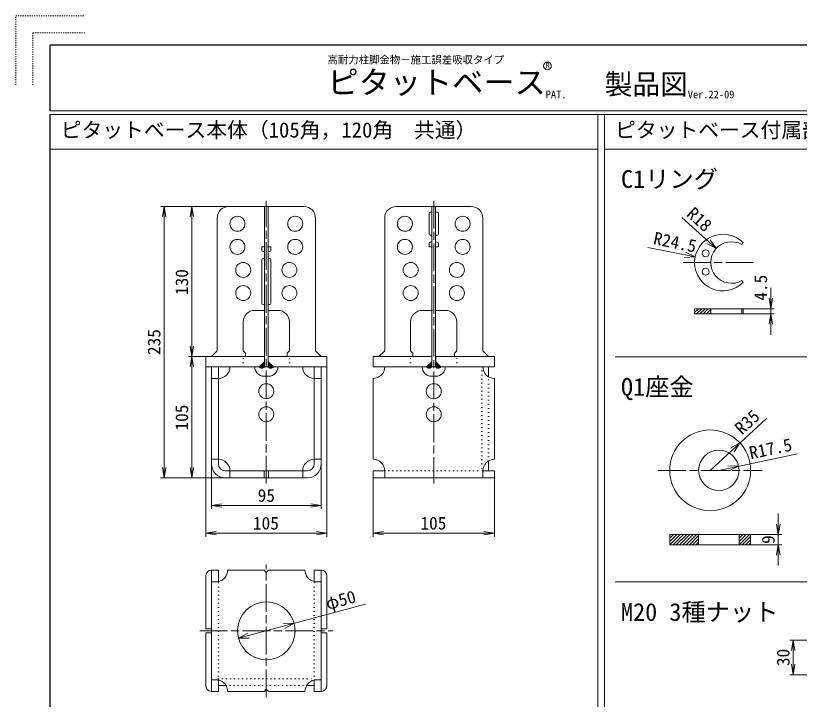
# Model space of a CAD drawing. Units: millimetres at full size, sheet at 1:2. Extents: x -630 to 630, y -446 to 446.
# Drawn here: x -630 to 49, y -147 to 446 of the extents above; entities that cross this region are included whole.
import ezdxf
from ezdxf.enums import TextEntityAlignment as Align

# ---------------------------------------------------------------- set-up
doc = ezdxf.new("R2010")
doc.units = ezdxf.units.MM
doc.header["$LTSCALE"] = 2
for name, pattern in [('CHAIN', [18.5, 12, -1.5, 3.5, -1.5]), ('DOTTED', [1.75, 0.25, -1.5]), ('USER1', [1, 0.5, -0.5])]:
    doc.linetypes.add(name, pattern=pattern)
for name, color, linetype, lineweight in [('0-0_レイヤ14', 7, 'Continuous', 13), ('0-1_レイヤ15', 3, 'USER1', 18), ('0-2_レイヤ0', 2, 'Continuous', 25)]:
    doc.layers.add(name, color=color, linetype=linetype, lineweight=lineweight)
doc.styles.add('ＭＳ ゴシック', font='')
doc.styles.get('ＭＳ ゴシック').set_extended_font_data('MS Gothic')

msp = doc.modelspace()

# ---------------------------------------------------------------- linework, layer by layer
at = {"layer": '0-0_レイヤ14', "lineweight": 18}
for p, q in [((-126, -168), (-126, 360)), ((-120, -168), (-120, 360)), ((-600, 330), (-126, 330)), ((-120, 330), (600, 330)), ((240, 150), (-111, 150)), ((240, -45), (-111, -45))]:
    msp.add_line(p, q, dxfattribs=at)
msp.add_circle((-169.5, 402), 3.354, dxfattribs=at)
at = {"layer": '0-1_レイヤ15'}
for p, q in [((-615, 430.5), (-570, 430.5)), ((-615, 385.5), (-615, 430.5))]:
    msp.add_line(p, q, dxfattribs=at)
at = {"layer": '0-1_レイヤ15', "color": 2, "linetype": 'Continuous', "lineweight": 25}
for p, q in [((600, 420), (-600, 420)), ((-600, 363), (-600, 420)), ((-600, -420), (-600, 360))]:
    msp.add_line(p, q, dxfattribs=at)
at = {"layer": '0-1_レイヤ15', "color": 2, "linetype": 'Continuous'}
for p, q in [((600, 363), (-600, 363)), ((600, 360), (-600, 360))]:
    msp.add_line(p, q, dxfattribs=at)
at = {"layer": '0-1_レイヤ15'}
msp.add_lwpolyline([(-630, 385.5), (-630, 445.5), (-570, 445.5)], dxfattribs=at)
at = {"layer": '0-2_レイヤ0', "color": 4, "linetype": 'CHAIN', "lineweight": 18}
for p, q in [((-412.958, 40.248), (-412.958, 285.248)), ((-267.958, 285.248), (-267.958, 40.248)), ((-52.069, 231.698), (9.868, 231.698)), ((-73.601, 51.698), (16.399, 51.698)), ((-412.958, -144.752), (-412.958, -29.752)), ((-470.458, -87.252), (-355.458, -87.252))]:
    msp.add_line(p, q, dxfattribs=at)
at = {"layer": '0-2_レイヤ0', "color": 4, "lineweight": 13}
for p, q in [((-445.458, 280.248), (-504.458, 280.248)), ((-501.458, 280.248), (-502.958, 271.248)), ((-501.458, 280.248), (-499.958, 271.248)), ((-501.458, 45.248), (-501.458, 280.248)), ((-477.458, 280.248), (-478.958, 271.248)), ((-477.458, 280.248), (-475.958, 271.248)), ((-477.458, 280.248), (-477.458, 150.248)), ((-53.279, 270.792), (-23.417, 243.774)), ((-82.688, 244.848), (-41.584, 236.547)), ((23.868, 191.698), (22.368, 200.698)), ((23.868, 191.698), (25.368, 200.698)), ((-0.132, 191.698), (26.868, 191.698)), ((-0.132, 187.198), (26.868, 187.198)), ((23.868, 187.198), (22.368, 178.198)), ((23.868, 187.198), (25.368, 178.198)), ((-477.458, 150.248), (-478.958, 159.248)), ((-477.458, 150.248), (-475.958, 159.248)), ((-465.458, 150.248), (-480.458, 150.248)), ((-477.458, 150.248), (-478.958, 141.248)), ((-477.458, 150.248), (-475.958, 141.248)), ((-477.458, 150.248), (-477.458, 45.248)), ((-465.458, 141.248), (-465.458, -5.752)), ((-360.458, 141.248), (-360.458, -5.752)), ((-28.601, 51.698), (20.083, 96.493)), ((-21.101, 51.698), (46.889, 66.075)), ((-460.458, 57.248), (-460.458, 18.248)), ((-365.458, 57.248), (-365.458, 18.248)), ((-501.458, 45.248), (-502.958, 54.248)), ((-501.458, 45.248), (-499.958, 54.248)), ((-477.458, 45.248), (-478.958, 54.248)), ((-477.458, 45.248), (-475.958, 54.248)), ((-448.458, 45.248), (-504.458, 45.248)), ((-320.458, 45.248), (-320.458, -5.752)), ((-215.458, 45.248), (-215.458, -5.752)), ((-460.458, 21.248), (-451.458, 22.748)), ((-460.458, 21.248), (-451.458, 19.748)), ((-460.458, 21.248), (-365.458, 21.248)), ((-365.458, 21.248), (-374.458, 22.748)), ((-365.458, 21.248), (-374.458, 19.748)), ((30.399, -3.802), (28.899, 5.198)), ((30.399, -3.802), (31.899, 5.198)), ((-465.458, -2.752), (-456.458, -1.252)), ((-465.458, -2.752), (-456.458, -4.252)), ((-465.458, -2.752), (-360.458, -2.752)), ((-360.458, -2.752), (-369.458, -1.252)), ((-360.458, -2.752), (-369.458, -4.252)), ((-320.458, -2.752), (-311.458, -1.252)), ((-320.458, -2.752), (-311.458, -4.252)), ((-320.458, -2.752), (-215.458, -2.752)), ((-215.458, -2.752), (-224.458, -1.252)), ((-215.458, -2.752), (-224.458, -4.252)), ((6.399, -3.802), (33.399, -3.802)), ((6.399, -12.802), (33.399, -12.802)), ((30.399, -12.802), (28.899, -21.802)), ((30.399, -12.802), (31.899, -21.802)), ((-437.106, -93.722), (-327.08, -64.241)), ((63.989, -95.302), (40.329, -95.302)), ((43.329, -95.302), (41.829, -104.302)), ((43.329, -95.302), (44.829, -104.302)), ((43.329, -95.302), (43.329, -125.302)), ((43.329, -125.302), (41.829, -116.302)), ((43.329, -125.302), (44.829, -116.302)), ((63.989, -125.302), (40.329, -125.302))]:
    msp.add_line(p, q, dxfattribs=at)
at = {"layer": '0-2_レイヤ0', "lineweight": 18}
for p, q in [((-445.458, 280.248), (-380.458, 280.248)), ((-414.558, 141.248), (-414.558, 280.248)), ((-411.358, 141.248), (-411.358, 280.248)), ((-269.558, 280.248), (-300.458, 280.248)), ((-269.558, 141.248), (-269.558, 280.248)), ((-266.358, 141.248), (-266.358, 280.248)), ((-271.958, 256.248), (-271.958, 274.248)), ((-270.558, 275.248), (-270.958, 275.248)), ((-264.958, 275.248), (-265.358, 275.248)), ((-263.958, 256.248), (-263.958, 274.248)), ((-370.458, 155.248), (-370.458, 270.248)), ((-225.458, 155.248), (-225.458, 270.248)), ((-270.558, 255.248), (-270.958, 255.248)), ((-264.958, 255.248), (-265.358, 255.248)), ((-416.958, 242.248), (-416.958, 245.248)), ((-414.558, 245.248), (-416.958, 245.248)), ((-408.958, 245.248), (-411.358, 245.248)), ((-408.958, 242.248), (-408.958, 245.248)), ((-271.958, 248.248), (-271.958, 245.248)), ((-269.558, 245.248), (-271.958, 245.248)), ((-270.558, 249.248), (-270.958, 249.248)), ((-264.958, 249.248), (-265.358, 249.248)), ((-1.069, 247.286), (-0.132, 248.909)), ((-415.558, 241.248), (-415.958, 241.248)), ((-409.958, 241.248), (-410.358, 241.248)), ((-416.958, 234.248), (-416.958, 196.248)), ((-415.558, 235.248), (-415.958, 235.248)), ((-409.958, 235.248), (-410.358, 235.248)), ((-408.958, 234.248), (-408.958, 196.248)), ((-1.069, 216.109), (-0.132, 214.487)), ((-414.558, 190.248), (-422.958, 190.248)), ((-415.558, 195.248), (-415.958, 195.248)), ((-402.958, 190.248), (-411.358, 190.248)), ((-409.958, 195.248), (-410.358, 195.248)), ((-269.558, 190.248), (-277.958, 190.248)), ((-257.958, 190.248), (-266.358, 190.248)), ((-42.069, 191.698), (-0.132, 191.698)), ((-28.069, 191.698), (-28.069, 187.198)), ((-1.069, 191.698), (-1.069, 187.198)), ((-0.132, 191.698), (-0.132, 187.198)), ((-432.958, 155.248), (-432.958, 180.248)), ((-287.958, 155.248), (-287.958, 180.248)), ((-465.458, 150.248), (-465.458, 141.248)), ((-465.458, 150.248), (-414.558, 150.248)), ((-430.958, 153.248), (-432.958, 155.248)), ((-430.958, 150.248), (-430.958, 153.248)), ((-414.658, 145.748), (-414.658, 150.248)), ((-411.258, 145.748), (-411.258, 150.248)), ((-394.958, 150.248), (-394.958, 153.248)), ((-365.458, 150.248), (-370.458, 155.248)), ((-320.458, 141.248), (-320.458, 150.248)), ((-320.458, 150.248), (-269.558, 150.248)), ((-285.958, 153.248), (-287.958, 155.248)), ((-285.958, 150.248), (-285.958, 153.248)), ((-269.658, 145.748), (-269.658, 150.248)), ((-266.358, 150.248), (-215.458, 150.248)), ((-266.258, 145.748), (-266.258, 150.248)), ((-249.958, 150.248), (-249.958, 153.248)), ((-220.458, 150.248), (-225.458, 155.248)), ((-215.458, 141.248), (-215.458, 150.248)), ((-419.158, 141.248), (-414.658, 145.748)), ((-411.258, 145.748), (-406.758, 141.248)), ((-274.158, 141.248), (-269.658, 145.748)), ((-266.258, 145.748), (-261.758, 141.248)), ((-465.458, 141.248), (-419.158, 141.248)), ((-460.458, 57.248), (-460.458, 141.248)), ((-454.458, 141.248), (-454.458, 57.248)), ((-414.558, 141.248), (-411.358, 141.248)), ((-406.758, 141.248), (-360.458, 141.248)), ((-371.458, 57.248), (-371.458, 141.248)), ((-365.458, 57.248), (-365.458, 141.248)), ((-320.458, 141.248), (-274.158, 141.248)), ((-269.558, 141.248), (-266.358, 141.248)), ((-261.758, 141.248), (-215.458, 141.248)), ((-220.458, 132.588), (-220.458, 141.248)), ((-460.458, 131.248), (-454.458, 131.248)), ((-414.958, 133.248), (-410.958, 133.248)), ((-371.458, 131.248), (-365.458, 131.248)), ((-320.458, 131.248), (-320.458, 61.248)), ((-269.958, 133.248), (-265.958, 133.248)), ((-215.458, 131.248), (-215.458, 61.248)), ((-454.458, 61.248), (-460.458, 61.248)), ((-371.458, 61.248), (-365.458, 61.248)), ((-220.458, 51.248), (-220.458, 59.908)), ((-377.458, 51.248), (-448.458, 51.248)), ((-444.458, 51.248), (-444.458, 45.248)), ((-414.958, 51.248), (-414.958, 45.248)), ((-412.958, 51.248), (-412.958, 45.248)), ((-410.958, 51.248), (-410.958, 45.248)), ((-381.458, 51.248), (-381.458, 45.248)), ((-320.458, 51.248), (-320.458, 45.248)), ((-320.458, 51.248), (-310.458, 51.248)), ((-310.458, 51.248), (-310.458, 45.248)), ((-225.458, 51.248), (-225.458, 45.248)), ((-225.458, 51.248), (-215.458, 51.248)), ((-215.458, 51.248), (-215.458, 45.248)), ((-377.458, 45.248), (-448.458, 45.248)), ((-320.458, 45.248), (-215.458, 45.248)), ((-63.601, -3.802), (6.399, -3.802)), ((-63.601, -3.802), (-63.601, -12.802)), ((-38.601, -3.802), (-38.601, -12.802)), ((-3.601, -3.802), (-3.601, -12.802)), ((6.399, -3.802), (6.399, -12.802)), ((-63.601, -12.802), (6.399, -12.802)), ((-465.458, -85.552), (-465.458, -39.752)), ((-460.458, -139.752), (-460.458, -34.752)), ((-454.458, -34.752), (-460.458, -34.752)), ((-454.458, -44.752), (-454.458, -34.752)), ((-446.458, -34.752), (-414.958, -34.752)), ((-410.958, -34.752), (-379.458, -34.752)), ((-371.458, -34.752), (-365.458, -34.752)), ((-371.458, -44.55), (-371.458, -34.752)), ((-365.458, -139.752), (-365.458, -34.752)), ((-360.458, -85.552), (-360.458, -39.752)), ((-454.458, -44.752), (-460.458, -44.752)), ((-371.458, -44.752), (-365.458, -44.752)), ((-465.458, -85.552), (-460.458, -85.552)), ((-360.458, -85.552), (-365.458, -85.552)), ((-465.458, -134.752), (-465.458, -88.952)), ((-465.458, -88.952), (-460.458, -88.952)), ((-360.458, -88.952), (-365.458, -88.952)), ((-360.458, -134.752), (-360.458, -88.952)), ((-460.458, -129.752), (-454.458, -129.752)), ((-454.458, -139.752), (-454.458, -129.954)), ((-454.458, -134.752), (-447.798, -134.752)), ((-378.118, -134.752), (-371.458, -134.752)), ((-371.458, -129.752), (-365.458, -129.752)), ((-371.458, -139.752), (-371.458, -129.954)), ((-460.458, -139.752), (-454.458, -139.752)), ((-446.458, -139.752), (-414.958, -139.752)), ((-410.958, -139.752), (-379.458, -139.752)), ((-371.458, -139.752), (-365.458, -139.752))]:
    msp.add_line(p, q, dxfattribs=at)
at = {"layer": '0-2_レイヤ0', "linetype": 'DOTTED', "lineweight": 18}
for p, q in [((-411.358, 245.248), (-414.558, 245.248)), ((-269.558, 245.248), (-266.358, 245.248)), ((-269.558, 190.248), (-266.358, 190.248)), ((-432.958, 141.248), (-432.958, 150.248)), ((-392.958, 141.248), (-392.958, 150.248)), ((-287.958, 141.248), (-287.958, 150.248)), ((-247.958, 141.248), (-247.958, 150.248)), ((-226.458, 141.248), (-226.458, 51.248)), ((-220.458, 59.908), (-220.458, 132.588)), ((-310.458, 51.248), (-225.458, 51.248)), ((-454.458, -129.954), (-454.458, -44.752)), ((-371.458, -129.954), (-371.458, -44.55)), ((-454.458, -128.752), (-371.458, -128.752)), ((-447.798, -134.752), (-378.118, -134.752))]:
    msp.add_line(p, q, dxfattribs=at)
at = {"layer": '0-2_レイヤ0', "color": 7, "lineweight": 18}
for p, q in [((-38.726, 191.698), (-42.069, 188.355)), ((-41.554, 191.698), (-42.069, 191.183)), ((-35.898, 191.698), (-40.398, 187.198)), ((-33.069, 191.698), (-37.569, 187.198)), ((-30.241, 191.698), (-34.741, 187.198)), ((-28.069, 191.041), (-31.912, 187.198)), ((-28.069, 188.212), (-29.084, 187.198)), ((-414.558, 145.369), (-418.944, 140.983)), ((-414.558, 144.662), (-418.575, 140.645)), ((-414.558, 143.955), (-418.142, 140.371)), ((-414.558, 143.248), (-417.635, 140.171)), ((-414.558, 142.541), (-417.031, 140.068)), ((-411.331, 145.746), (-411.358, 145.719)), ((-410.94, 145.43), (-411.358, 145.012)), ((-410.586, 145.077), (-411.358, 144.305)), ((-410.233, 144.723), (-411.358, 143.598)), ((-409.879, 144.369), (-411.358, 142.891)), ((-409.526, 144.016), (-411.358, 142.184)), ((-409.172, 143.662), (-411.358, 141.477)), ((-408.819, 143.309), (-411.144, 140.983)), ((-408.465, 142.955), (-410.775, 140.645)), ((-408.111, 142.602), (-410.342, 140.371)), ((-272.614, 142.792), (-270.332, 140.51)), ((-272.26, 143.146), (-269.934, 140.819)), ((-271.907, 143.499), (-269.599, 141.192)), ((-271.553, 143.853), (-269.558, 141.857)), ((-271.2, 144.206), (-269.558, 142.564)), ((-270.846, 144.56), (-269.558, 143.271)), ((-270.493, 144.913), (-269.558, 143.979)), ((-270.139, 145.267), (-269.558, 144.686)), ((-269.785, 145.62), (-269.558, 145.393)), ((-266.358, 145.707), (-261.818, 141.167)), ((-266.358, 144.999), (-262.157, 140.798)), ((-266.358, 144.292), (-262.559, 140.493)), ((-266.358, 143.585), (-263.029, 140.256)), ((-266.358, 142.878), (-263.582, 140.103)), ((-414.558, 141.834), (-416.267, 140.125)), ((-407.758, 142.248), (-409.835, 140.171)), ((-407.404, 141.895), (-409.231, 140.068)), ((-407.051, 141.541), (-408.467, 140.125)), ((-274.028, 141.378), (-272.92, 140.27)), ((-273.675, 141.731), (-272.01, 140.066)), ((-273.321, 142.085), (-271.345, 140.109)), ((-272.967, 142.438), (-270.798, 140.269)), ((-266.358, 142.171), (-264.256, 140.069)), ((-266.358, 141.464), (-265.196, 140.302)), ((-54.601, -3.802), (-63.601, -12.802)), ((-57.429, -3.802), (-63.601, -9.974)), ((-60.258, -3.802), (-63.601, -7.145)), ((-63.086, -3.802), (-63.601, -4.317)), ((-51.772, -3.802), (-60.772, -12.802)), ((-48.944, -3.802), (-57.944, -12.802)), ((-46.115, -3.802), (-55.115, -12.802)), ((-43.287, -3.802), (-52.287, -12.802)), ((-40.459, -3.802), (-49.459, -12.802)), ((-38.601, -4.773), (-46.63, -12.802)), ((5.399, -3.802), (-3.601, -12.802)), ((2.571, -3.802), (-3.601, -9.974)), ((-0.258, -3.802), (-3.601, -7.145)), ((-3.086, -3.802), (-3.601, -4.317)), ((6.399, -5.631), (-0.772, -12.802)), ((-38.601, -7.601), (-43.802, -12.802)), ((-38.601, -10.43), (-40.973, -12.802)), ((6.399, -8.459), (2.056, -12.802)), ((6.399, -11.288), (4.885, -12.802))]:
    msp.add_line(p, q, dxfattribs=at)
at = {"layer": '0-2_レイヤ0', "lineweight": 18}
for points in [[(-235.458, 280.248), (-266.358, 280.248), (-269.558, 280.248)], [(-460.458, 150.248), (-455.458, 155.248), (-455.458, 270.248)], [(-315.458, 150.248), (-310.458, 155.248), (-310.458, 270.248)], [(-263.958, 248.248), (-263.958, 245.248), (-266.358, 245.248)], [(-42.069, 191.698), (-42.069, 187.198), (-0.132, 187.198)], [(-394.958, 153.248), (-392.958, 155.248), (-392.958, 180.248)], [(-249.958, 153.248), (-247.958, 155.248), (-247.958, 180.248)], [(-411.358, 150.248), (-360.458, 150.248), (-360.458, 141.248)], [(-410.958, -34.752), (-412.958, -36.752), (-414.958, -34.752)], [(-414.958, -139.752), (-412.958, -137.752), (-410.958, -139.752)]]:
    msp.add_lwpolyline(points, dxfattribs=at)
at = {"layer": '0-2_レイヤ0', "color": 4, "lineweight": 13}
for points in [[(-28.581, 251.481), (-23.417, 243.774), (-31.6, 248.144)], [(-49.961, 240.535), (-41.584, 236.547), (-50.852, 236.124)], [(23.868, 209.698), (23.868, 191.698), (23.868, 187.198), (23.868, 169.198)], [(-10.991, 70.958), (-2.845, 75.397), (-7.944, 67.647)], [(-13.25, 55.658), (-3.979, 55.318), (-12.319, 51.255)], [(30.399, 14.198), (30.399, -3.802), (30.399, -12.802), (30.399, -30.802)], [(-398.085, -80.938), (-388.81, -80.781), (-396.921, -85.284)], [(-427.83, -93.566), (-437.106, -93.722), (-428.995, -89.22)]]:
    msp.add_lwpolyline(points, dxfattribs=at)
at = {"layer": '0-2_レイヤ0', "lineweight": 18}
for centre, radius in [((-437.958, 265.248), 6.5), ((-387.958, 265.248), 6.5), ((-292.958, 265.248), 6.5), ((-242.958, 265.248), 6.5), ((-437.958, 245.248), 6.5), ((-387.958, 245.248), 6.5), ((-292.958, 245.248), 6.5), ((-242.958, 245.248), 6.5), ((-32.569, 239.698), 3), ((-432.958, 225.248), 6.5), ((-392.958, 225.248), 6.5), ((-287.958, 225.248), 6.5), ((-247.958, 225.248), 6.5), ((-32.569, 223.698), 3), ((-432.958, 205.248), 6.5), ((-392.958, 205.248), 6.5), ((-287.958, 205.248), 6.5), ((-247.958, 205.248), 6.5), ((-412.958, 120.248), 6.5), ((-412.958, 120.248), 6.5), ((-267.958, 120.248), 6.5), ((-267.958, 120.248), 6.5), ((-412.958, 100.248), 6.5), ((-412.958, 100.248), 6.5), ((-267.958, 100.248), 6.5), ((-267.958, 100.248), 6.5), ((-28.601, 51.698), 35), ((-21.101, 51.698), 17.5), ((-412.958, -87.252), 25)]:
    msp.add_circle(centre, radius, dxfattribs=at)
for centre, radius, start, end in [((-445.458, 270.248), 10, 90, 180), ((-380.458, 270.248), 10, 0, 90), ((-300.458, 270.248), 10, 90, 180), ((-235.458, 270.248), 10, 0, 90), ((-270.958, 274.248), 1, 90, 180), ((-270.558, 276.248), 1, 270, 0), ((-265.358, 276.248), 1, 180, 270), ((-264.958, 274.248), 1, 0, 90), ((-270.958, 256.248), 1, 180, 270), ((-270.558, 254.248), 1, 0, 90), ((-265.358, 254.248), 1, 90, 180), ((-264.958, 256.248), 1, 270, 0), ((-17.569, 231.698), 24.5, 44.62652, 315.37348), ((-270.958, 248.248), 1, 90, 180), ((-270.558, 250.248), 1, 270, 0), ((-265.358, 250.248), 1, 180, 270), ((-264.958, 248.248), 1, 0, 90), ((-10.069, 231.698), 18, 60, 300), ((-415.958, 242.248), 1, 180, 270), ((-415.558, 240.248), 1, 0, 90), ((-410.358, 240.248), 1, 90, 180), ((-409.958, 242.248), 1, 270, 0), ((-415.958, 234.248), 1, 90, 180), ((-415.558, 236.248), 1, 270, 0), ((-410.358, 236.248), 1, 180, 270), ((-409.958, 234.248), 1, 0, 90), ((-422.958, 180.248), 10, 90, 180), ((-415.958, 196.248), 1, 180, 270), ((-415.558, 194.248), 1, 0, 90), ((-410.358, 194.248), 1, 90, 180), ((-409.958, 196.248), 1, 270, 0), ((-402.958, 180.248), 10, 0, 90), ((-277.958, 180.248), 10, 90, 180), ((-257.958, 180.248), 10, 0, 90), ((-454.458, 141.248), 10, 270, 0), ((-414.958, 141.248), 8, 180, 270), ((-410.958, 141.248), 8, 270, 0), ((-371.458, 141.248), 10, 180, 270), ((-320.458, 141.248), 10, 270, 0), ((-269.958, 141.248), 8, 180, 270), ((-265.958, 141.248), 8, 270, 0), ((-215.458, 141.248), 10, 180, 270), ((-454.458, 51.248), 10, 0, 90), ((-371.458, 51.248), 10, 90, 180), ((-320.458, 51.248), 10, 0, 90), ((-215.458, 51.248), 10, 90, 180), ((-448.458, 57.248), 12, 180, 270), ((-448.458, 57.248), 6, 180, 270), ((-377.458, 57.248), 6, 270, 0), ((-377.458, 57.248), 12, 270, 0), ((-460.458, -39.752), 5, 90, 180), ((-456.458, -34.752), 10, 281.53696, 0), ((-369.458, -34.752), 10, 180, 258.46304), ((-365.458, -39.752), 5, 0, 90), ((-460.458, -134.752), 5, 180, 270), ((-456.458, -139.752), 10, 0, 78.46304), ((-369.458, -139.752), 10, 101.53696, 180), ((-365.458, -134.752), 5, 270, 0)]:
    msp.add_arc(centre, radius, start, end, dxfattribs=at)
at = {"layer": '0-2_レイヤ0', "color": 7, "lineweight": 18}
for centre in [(-416.858, 142.886), (-409.058, 142.886), (-271.858, 142.886), (-264.058, 142.886)]:
    msp.add_arc(centre, 2.824, 215.45231, 324.54769, dxfattribs=at)

# ---------------------------------------------------------------- texts
at = {"layer": '0-0_レイヤ14', "style": 'ＭＳ ゴシック'}
for s, height, p in [('高耐力柱脚金物－施工誤差吸収タイプ', 6.598, (-360, 402)), ('R', 4.399, (-171, 399)), ('ピタットベース', 19.79, (-360, 372)), ('製品図', 17.6, (-120, 372)), ('PAT.', 6.598, (-171, 372)), ('Ver.22-09', 6.598, (-48, 372)), ('ピタットベース本体（105角，120角\u3000共通）', 13.2, (-591, 336)), ('ピタットベース付属部品（105角，120角\u3000共通）', 13.2, (-111, 336))]:
    msp.add_text(s, height=height, dxfattribs=at).set_placement(p, align=Align.BOTTOM_LEFT)
at = {"layer": '0-2_レイヤ0', "color": 7, "style": 'ＭＳ ゴシック'}
for s, p in [('C1リング', (-105.851, 291.698)), ('Q1座金', (-105.851, 111.698)), ('M20 3種ナット', (-105.851, -83.302))]:
    msp.add_text(s, height=15.4, dxfattribs=at).set_placement(p, align=Align.BOTTOM_LEFT)
at = {"layer": '0-2_レイヤ0', "color": 4, "style": 'ＭＳ ゴシック'}
for s, rotation, p in [('R18', 317.863, (-52.1, 270.129)), ('R24.5', 348.583, (-79.091, 244.428)), ('130', 90, (-477.375, 203.552)), ('4.5', 90, (23.95, 198.664)), ('235', 90, (-501.375, 151.582)), ('105', 90, (-477.375, 86.201)), ('R35', 42.618, (1.115, 79.448)), ('R17.5', 11.94, (7.203, 57.99)), ('9', 90, (30.48, -11.994)), ('φ50', 15, (-359.033, -72.492)), ('30', 90, (43.411, -117.836))]:
    msp.add_text(s, height=11, rotation=rotation, dxfattribs=at).set_placement(p, align=Align.BOTTOM_LEFT)
for s, p in [('95', (-420.4, 21.165)), ('105', (-424.505, -2.835)), ('105', (-279.505, -2.835))]:
    msp.add_text(s, height=11, dxfattribs=at).set_placement(p, align=Align.BOTTOM_LEFT)

doc.saveas('drawing.dxf')
